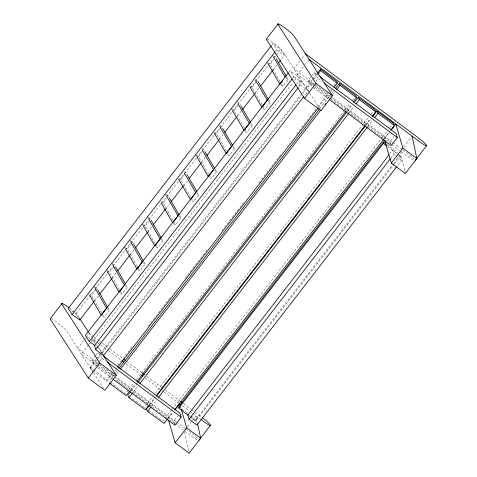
<?xml version="1.0" encoding="UTF-8"?>
<svg xmlns="http://www.w3.org/2000/svg" width="477" height="477" viewBox="0 0 477 477"><rect width="100%" height="100%" fill="white"/><g stroke="black" fill="none" stroke-linecap="round" stroke-linejoin="round"><path stroke-width="0.36" stroke-dasharray="2.38 1.79" d="M271.556 45.422L272.927 43.657L280.619 49.155L284.453 55.201L280.804 59.917M275.39 51.474L276.761 49.703L272.927 43.657M77.876 316.913L75.956 313.89L94.643 289.718M95.102 289.128L106.955 273.798M107.408 273.208L112.423 266.721M112.876 266.13L125.183 250.21M125.642 249.62L142.963 227.219M143.416 226.629L148.43 220.141M148.89 219.551L166.211 197.144M166.664 196.554L178.517 181.224M178.97 180.634L183.985 174.153M184.444 173.562L196.291 158.233M196.751 157.643L201.765 151.155M202.218 150.565L214.072 135.235M214.525 134.645L219.539 128.158M219.992 127.574L231.846 112.238M232.305 111.654L237.313 105.167M237.773 104.576L250.079 88.656M250.532 88.066L255.094 82.169M255.547 81.579L267.853 65.659M268.312 65.069L273.327 58.588M273.78 57.997L275.605 55.636M276.058 55.046L280.619 49.155M190.83 197.335L180.544 179.662L185.004 173.89M208.687 174.236L198.402 156.563L202.868 150.786M226.545 151.137L216.26 133.465L220.726 127.687M244.403 128.039L234.118 110.36L238.583 104.588M262.261 104.934L251.975 87.261L257.336 80.333L255.571 79.087M101.518 312.751L91.524 295.37L96.885 288.436L94.613 286.838M119.375 289.652L109.382 272.266L114.742 265.337L112.471 263.739M137.233 266.548L127.24 249.167L132.6 242.238L130.328 240.635M155.091 243.449L145.097 226.068L148.669 221.447M172.948 220.35L162.955 202.963L166.527 198.349M280.1 81.746L270.107 64.365L273.679 59.744M94.38 301.07L98.483 295.764M112.155 278.073L116.257 272.766M129.929 255.082L134.031 249.775M147.709 232.084L151.811 226.778M165.942 208.503L169.585 203.786M183.717 185.505L187.366 180.789M201.497 162.508L205.599 157.201M219.271 139.517L222.92 134.8M237.504 115.929L241.153 111.213M254.825 93.528L258.928 88.221M273.059 69.94L276.702 65.224M288.686 72.438L290.052 70.674L297.743 76.165L301.577 82.217L297.934 86.933M83.94 340.292L77.721 348.341L115.684 376.77M84.387 339.713L85.717 337.99M86.164 337.418L89.277 333.393L93.426 336.5M300.122 60.651L293.898 68.7L315.255 84.697M301.899 58.355L304.564 54.903M102.406 316.06L104.105 317.259L109.466 310.33L107.987 307.754M120.264 292.956L121.969 294.16L127.323 287.226L126.214 285.294M137.555 269.457L139.827 271.055L145.181 264.127L143.702 261.551M155.979 246.758L157.684 247.957L163.039 241.028L161.56 238.452M173.27 223.26L175.542 224.858L180.896 217.929L179.418 215.354M191.635 200.513L193.4 201.759L198.754 194.825L197.287 192.303M209.498 177.414L211.257 178.654L216.612 171.726L215.145 169.204M227.356 154.309L229.115 155.556L234.475 148.627L233.003 146.099M245.214 131.211L246.973 132.457L252.333 125.523L250.86 123M263.071 108.112L264.83 109.352L270.191 102.424L268.718 99.902M280.422 84.656L282.688 86.254L288.048 79.325L286.57 76.749M292.973 77.9L293.886 76.719L290.052 70.674M88.483 344.805L81.37 354.006L98 366.396M88.925 344.233L90.702 341.931M91.149 341.359L92.926 339.058L97.678 342.599M303.33 66.893L297.553 74.37L314.176 86.76M305.107 64.598L309.108 59.422M94.619 343.327L93.087 340.906L292.729 82.652M294.553 80.297L297.743 76.165M296.42 84.328L299.157 80.786L307.033 86.659L308.243 90.791L304.141 96.098M298.542 87.279L300.361 84.918L299.157 80.786M99.347 361.667L95.788 366.264L91.876 360.195L95.43 355.598M95.877 355.019L98.101 352.145M314.194 83.755L311.97 86.629L308.059 80.559L311.612 75.956M312.059 75.384L314.277 72.51L318.463 75.622M92.586 370.426L90.213 368.626L90.177 367.081L96.098 359.425M96.551 358.835L100.194 354.125M100.653 353.535L300.653 94.911M300.981 94.404L312.363 79.677M312.817 79.093L316.913 73.792M90.213 368.626L97.493 359.205M97.952 358.615L102.048 353.314M102.501 352.724L301.011 95.949M302.829 93.593L313.759 79.456M314.212 78.872L317.402 74.746M99.788 361.095L102.012 358.215L98.489 352.753M315.971 81.454L318.189 78.58L314.277 72.51M93.176 370.879L106.824 381.236L106.794 379.686L111.803 373.211M117.718 365.555L132.29 346.707M148.222 326.095L170.08 297.827M185.1 278.389L207.412 249.531M221.984 230.689L243.836 202.415M258.862 182.983L281.627 153.534M296.646 134.103L317.139 107.599M317.593 107.009L328.063 93.462M330.34 90.517L331.253 89.342M333.983 85.806L336.714 82.277M106.824 381.236L112.739 373.58M115.017 370.635L115.929 369.454M318.535 107.379L328.552 94.422M330.823 91.477L331.736 90.296M114.009 374.856L109 381.332L109.382 382.637M115.833 372.501L117.199 370.73M319.799 108.655L330.275 95.108M332.093 92.753L333.459 90.988M116.859 373.861L118.678 371.505M332.666 94.708L334.943 91.763M128.301 390.144L125.57 393.68L110.187 382.214M128.754 389.554L133.763 383.079M136.494 379.543L344.567 110.402M345.02 109.811L350.029 103.33M352.306 100.391L355.49 96.265M130.239 390.329L135.247 383.854M346.499 110.586L351.507 104.105M131.008 391.229L137.382 382.989M347.268 111.487L352.276 105.012M133.023 392.404L138.491 385.338M348.836 113.246L354.298 106.18M146.994 403.846L144.263 407.376L131.342 397.931M147.447 403.256L152.914 396.19M153.367 395.6L154.733 393.835M155.186 393.245L363.253 124.098M363.712 123.507L368.262 117.622M370.999 114.086L374.183 109.966M149.468 404.43L154.93 397.359M365.275 125.272L370.283 118.791M149.7 404.931L154.25 399.04M154.703 398.456L156.074 396.685M365.96 125.189L370.516 119.298M151.263 406.69L156.271 400.215M367.523 126.948L372.531 120.466M171.601 409.886L162.955 421.078L148.86 410.775M172.06 409.296L381.946 137.799M382.405 137.209L386.954 131.318M389.685 127.788L392.875 123.662M167.701 418.717L172.71 412.235M383.967 138.968L390.341 130.728M168.071 418.609L172.96 412.289M388.695 133.226L384.253 138.974L378.905 134.991M174.51 423.874L173.723 421.179L177.724 416.01M390.693 144.233L389.906 141.544L393.907 136.368M389.757 153.874L392.493 150.338L396.995 153.689M390.967 158.006L393.698 154.465L392.493 150.338M187.485 426.73L191.927 420.982M192.374 420.41L195.928 415.807L197.299 422.312M403.661 147.095L412.11 136.172M196.309 423.01L195.695 419.432L393.066 164.124M393.519 163.539L400.358 154.691L400.37 156.206L401.58 160.338L397.019 166.234M190.079 416.749L195.707 420.947L393.99 164.464M394.443 163.873L400.37 156.206L397.454 153.993M273.196 55.833L275.462 57.437L276.207 58.725M267.835 62.767L270.107 64.365M286.343 78.127L288.048 79.325M250.216 86.015L251.975 87.261M267.841 100.766L270.191 102.424M237.129 101.774L239.472 103.431L240.575 105.328M232.359 109.12L234.118 110.36M250.568 124.282L252.333 125.523M219.855 125.29L221.614 126.53L222.354 127.794M214.495 132.218L216.26 133.465M232.71 147.381L234.475 148.627M201.998 148.389L203.757 149.635L204.496 150.893M196.053 154.906L198.402 156.563M214.853 170.48L216.612 171.726M184.14 171.487L185.899 172.734L186.632 173.998M178.78 178.422L180.544 179.662M196.995 193.584L198.754 194.825M166.61 194.837L168.315 196.035L169.055 197.323M161.256 201.765L162.955 202.963M178.631 216.325L180.896 217.929M148.186 217.536L150.458 219.134M142.832 224.464L145.097 226.068M160.773 239.43L163.039 241.028M124.974 247.569L127.24 249.167M142.915 262.529L145.181 264.127M107.11 270.668L109.382 272.266M125.052 285.628L127.323 287.226M89.253 293.766L91.524 295.37M107.194 308.726L109.466 310.33M276.761 49.703L284.453 55.201M293.886 76.719L301.577 82.217M71.812 310.932L74.179 312.62M74.776 313.043L75.956 313.89M87.756 337.102L91.31 339.636M91.9 340.059L93.087 340.906M392.344 142.08L331.861 97.135M392.941 142.522L406.458 152.574A10.285 1.169 37.7 0 1 413.792 158.775M142.068 372.883L127.24 361.822M146.809 376.401L161.631 387.402M165.191 390.043L180.014 401.044M183.573 403.685L190.687 408.968M191.283 409.409L193.65 411.168M176.168 421.716L116.275 377.218M176.758 422.157L185.034 428.298M318.189 78.58L321.76 81.239M308.059 80.559L313.431 84.56M314.033 85.007L330.162 97.028M330.758 97.475L389.906 141.544M314.772 87.202L330.209 98.709M330.805 99.15L378.315 134.55M385.416 139.839L391.235 144.179M391.82 144.614L399.386 150.249M401.139 151.555L407.561 156.343A10.285 1.169 37.7 0 0 413.941 160.481M313.156 87.518L328.623 99.037M397.556 154.107L400.37 156.206M300.361 84.918L308.243 90.791M393.698 154.465L395.385 155.723M395.952 156.146L401.58 160.338M195.421 412.486L201.252 416.826M98.274 343.041L100.051 344.37M100.647 344.811L107.772 350.118M108.368 350.565L121.432 360.296M126.184 363.838L140.435 374.457M145.187 377.999L163.593 391.712M164.189 392.16L179.626 403.661M182.536 405.832L189.524 411.037M190.108 411.472L192.434 413.207M193.018 413.637L200.602 419.289M96.181 346.785L102.37 351.4L102.978 353.463M187.831 415.073L189.518 416.332M102.012 358.215L106.174 361.322M185.613 428.734L190.281 432.21A10.285 1.169 37.7 0 1 197.615 438.411M91.876 360.195L97.254 364.201M97.851 364.649L113.979 376.663M114.581 377.11L173.723 421.179M98.59 366.837L112.846 377.462M116.406 380.115L118.189 381.439M118.785 381.886L120.562 383.21M121.158 383.651L122.941 384.981M123.531 385.422L125.314 386.752M125.91 387.193L174.475 423.379M175.059 423.814L183.21 429.89M184.957 431.19L191.384 435.978A10.285 1.169 37.7 0 0 197.758 440.122M97.57 367.594L112.447 378.678M315.846 85.139L331.271 96.688M94.023 336.947L98.769 340.5M99.359 340.942L101.732 342.719M102.322 343.166L109.442 348.496M110.038 348.943L123.09 358.716M386.93 144.513L397.436 152.479M387.527 146.469L396.87 153.552M178.768 406.595L187.527 413.231M191.027 415.89L195.695 419.432M190.454 416.958L195.707 420.947M90.177 367.081L106.794 379.686M309.293 92.598L282.396 50.854A10.285 1.169 37.7 0 0 275.813 44.743A10.285 1.169 37.7 0 0 267.519 39.126M309.698 93.224L319.733 108.798M79.379 318.034L77.775 315.541A10.285 1.169 37.7 0 0 74.925 312.56M89.014 332.988L96.241 344.203M96.64 344.823L97.845 346.696M98.25 347.316L101.863 352.926M93.116 372.233L66.22 330.489A10.285 1.169 37.7 0 0 59.631 324.378A10.285 1.169 37.7 0 0 51.343 318.761M93.516 372.859L103.551 388.433M262.63 105.566L264.83 109.352M244.773 128.671L246.973 132.457M231.184 108.291L232.281 110.181M226.909 151.769L229.115 155.556M209.051 174.868L211.257 178.654M195.463 154.488L196.566 156.384M191.194 197.967L193.4 201.759M272.629 55.433L273.369 56.721M281.579 84.322L282.688 86.254M267.269 62.368L268.008 63.656M165.477 194.038L166.217 195.326M173.318 220.994L175.542 224.858M147.62 217.136L148.359 218.424M155.46 244.093L157.684 247.957M142.265 224.065L143.005 225.353M132.6 242.238L133.709 244.17M129.762 240.235L130.501 241.523M137.603 267.192L139.827 271.055M124.402 247.169L125.147 248.457M111.904 263.34L112.644 264.628M119.745 290.296L121.969 294.16M106.544 270.268L107.659 272.2M96.885 288.436L97.624 289.724M94.047 286.438L94.786 287.726M101.887 313.395L104.105 317.259M180.664 407.209L181.081 408.628M400.704 151.841L405.277 173.515M184.677 432.204L189.101 453.15M69.582 308.19A10.285 1.169 37.7 0 1 74.424 312.119"/><path stroke-width="0.72" d="M62.004 303.485L50.449 318.439A10.285 1.169 37.7 0 0 50.282 319.071L88.257 378.011L104.755 390.305L116.316 375.357L103.068 354.793M278.186 23.85L266.631 38.798A10.285 1.169 37.7 0 0 266.464 39.436L304.439 98.375L320.938 110.67L332.493 95.716L293.951 35.9A10.285 1.169 37.7 0 0 284.185 27.392A10.285 1.169 37.7 0 0 278.019 24.488L315.995 83.427L332.493 95.716M271.103 46.013L68.265 308.392L72.099 314.444L79.79 319.936L93.921 301.661M72.099 314.444L274.937 52.065M99.848 293.993L111.701 278.663M117.622 271.002L129.476 255.672M135.402 248.004L147.25 232.675M153.177 225.013L165.483 209.093M170.957 202.015L183.263 186.096M189.19 178.428L201.038 163.098M206.964 155.436L218.818 140.107M224.739 132.439L236.592 117.109M242.519 109.448L254.372 94.112M260.752 85.86L272.6 70.53M278.526 62.863L280.351 60.507M288.227 73.029L85.389 335.409L89.223 341.46L95.144 345.688M102.161 314.104L101.273 315.261L89.795 295.299M103.056 312.948L106.627 308.327L95.156 288.37M123.149 286.963L119.131 292.157L107.659 272.2M157.523 242.495L154.846 245.959L143.374 225.997M158.418 241.338L160.2 239.025L148.729 219.068M173.151 222.282L178.064 215.926L166.586 195.969M282.533 80.792L279.856 84.256L268.378 64.3M89.223 341.46L292.061 79.081M295.967 84.918L94.494 345.527L95.698 349.659L103.581 355.526L303.682 96.688M95.698 349.659L298.083 87.869M317.372 73.202L320.556 69.076L337.167 81.686L337.203 83.231L334.013 87.357M317.855 74.156L320.586 70.626L320.556 69.076M88.257 378.011L99.812 363.063L61.837 304.123A10.285 1.169 37.7 0 1 69.04 307.784M304.439 98.375L315.995 83.427M117.747 367.099L318.076 107.969M119.017 368.375L319.346 109.245M335.283 88.633L339.38 83.332L355.949 95.674L356.516 97.63L353.332 101.75M120.502 369.15L320.83 110.02M324.926 104.719L325.839 103.539M336.309 89.998L339.952 85.282L339.38 83.332M129.327 391.51L126.143 395.63L109.573 383.287M137.066 381.499L346.046 111.177M130.549 391.82L127.818 395.355L128.927 397.705L145.372 409.725L149.015 405.015M137.835 382.399L346.815 112.077M354.101 102.65L358.197 97.35L374.636 109.376L375.745 111.725L372.108 116.436M128.927 397.705L132.57 392.994M139.856 383.568L348.377 113.836M356.116 103.825L359.306 99.705L358.197 97.35M156.295 395.594L364.822 125.862M149.241 405.522L146.511 409.051L147.62 411.407L164.064 423.427L167.248 419.307M156.528 396.095L365.048 126.363M372.787 116.352L376.89 111.052L393.328 123.072L394.437 125.427L390.794 130.138M147.62 411.407L150.81 407.28M158.09 397.86L367.069 127.538M374.809 117.527L377.999 113.401L376.89 111.052M174.987 409.29L383.514 139.558M174.737 409.987L179.626 403.661L180.795 404.532M391.361 129.774L395.809 124.026L402.862 148.15L416.838 158.561L405.277 173.515L391.307 163.104L384.462 139.683M386.352 144.066L383.43 141.854L178.768 406.595L178.78 408.109L188.123 415.187M178.78 408.109L383.442 143.368L383.43 141.854M103.473 356.152L179.948 413.13L181.129 417.166L174.904 425.216L113.037 379.12M319.656 76.517L396.125 133.494L397.305 137.531L391.086 145.58L329.219 99.484M388.844 155.055L187.831 415.073L189.035 419.205L196.918 425.073L396.566 166.825M189.035 419.205L390.508 158.597M197.603 423.755L200.656 438.202L189.101 453.15L175.125 442.739L186.686 427.791L181.29 409.338M391.307 163.104L402.862 148.15M198.981 440.17L210.536 425.222M415.163 160.528L426.718 145.58A10.285 1.169 37.7 0 0 418.019 137.626L305.453 53.752M359.306 99.705L375.745 111.725M377.999 113.401L394.437 125.427M142.659 373.318L144.436 374.642M180.61 401.485L182.387 402.809M309.108 59.422L419.116 141.395A10.285 1.169 37.7 0 0 426.718 145.58M339.952 85.282L356.516 97.63M324.139 83.01L397.305 137.531M122.023 360.743L123.805 362.067M141.621 375.345L142.808 376.228M201.187 419.724L202.94 421.03A10.285 1.169 37.7 0 0 210.548 425.275A10.285 1.169 37.7 0 0 202.355 417.649M107.367 362.204L181.129 417.166M99.812 363.063L116.316 375.357M186.686 427.791L200.656 438.202M123.68 359.157L125.457 360.493M383.442 143.368L386.364 145.58M320.586 70.626L337.203 83.231M79.778 318.654L88.615 332.362M79.027 318.731L79.79 319.936M258.069 81.597L268.354 99.27M255.499 80.154L267.251 100.349L261.897 107.283L250.139 87.082M240.945 105.96L250.497 122.368M238.011 103.885L249.393 123.454L244.039 130.382L232.651 110.813M222.717 128.426L232.639 145.467M219.784 126.351L231.536 146.552L226.181 153.481L214.423 133.286M204.86 151.525L214.775 168.572M202.29 150.082L213.678 169.651L208.324 176.585L196.935 157.016M187.002 174.624L196.918 191.671M184.432 173.187L195.82 192.756L190.46 199.684L178.708 179.483M276.207 58.725L286.194 76.105M273.738 57.365L285.21 77.328M169.424 197.967L179.048 214.71M161.232 202.898L172.704 222.854M151.197 220.422L161.19 237.808M133.709 244.17L143.333 260.907M130.871 242.167L142.343 262.129L136.988 269.058L125.517 249.101M115.482 266.625L125.475 284.006M113.013 265.272L124.485 285.228M97.994 290.368L107.617 307.11M179.626 403.661L180.044 405.08M168.488 420.028L175.125 442.739M412.11 136.172L416.838 158.561"/></g></svg>
